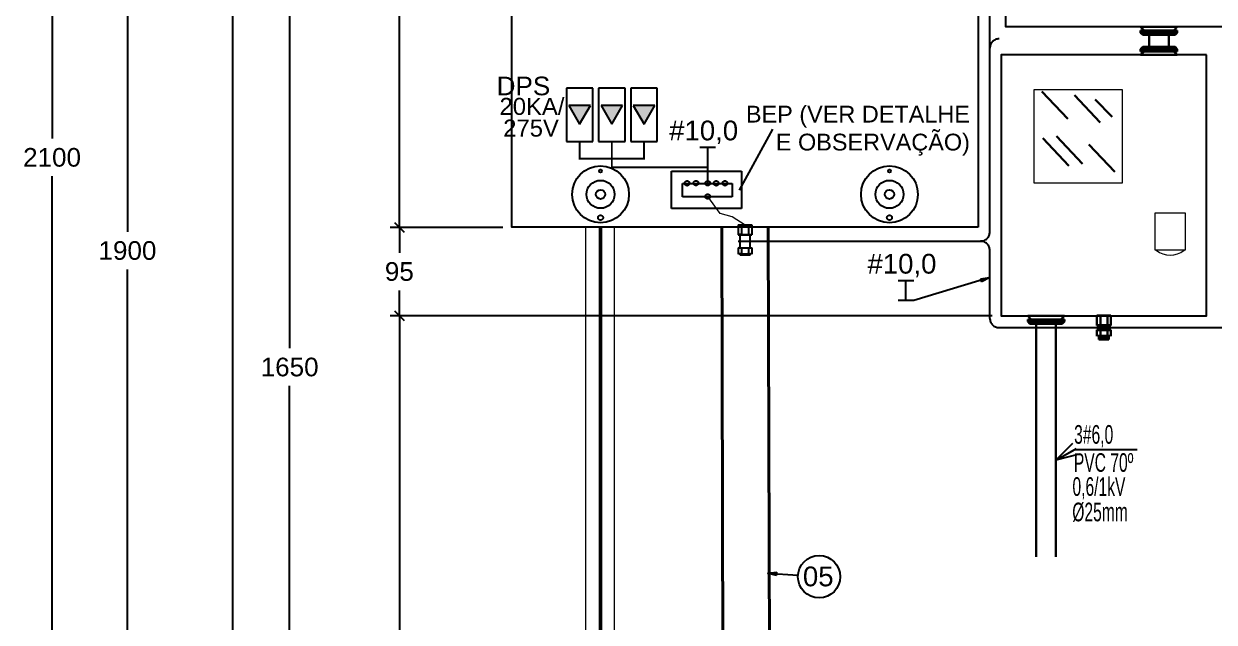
# Model space of a CAD drawing. Header units: millimetres. Extents: x 425 to 646, y 332 to 411.
# Drawn here: x 430.445 to 431.723, y 334.732 to 335.374 of the extents above; entities that cross this region are included whole.
import ezdxf
from ezdxf.enums import TextEntityAlignment as Align

# ---------------------------------------------------------------- set-up
doc = ezdxf.new("R2010")
doc.units = ezdxf.units.MM
doc.linetypes.add('Dashed', pattern=[0.75, 0.5, -0.25])
doc.linetypes.add('HIDDEN', pattern=[0.375, 0.25, -0.125])
for name, color, linetype in [('AGUA', 7, 'Continuous'), ('Alvenaria', 7, 'Continuous'), ('Arquitetura', 7, 'Continuous'), ('C04', 7, 'Continuous'), ('Cotas', 1, 'Continuous'), ('DETALHES', 6, 'Continuous'), ('DI-Textos_do_diagrama', 5, 'Continuous'), ('DIMENSIONAMENTO', 5, 'Continuous'), ('Elétrico', 5, 'Continuous'), ('PARA-RAIOS', 240, 'Continuous'), ('QUADROS_E_CAIXAS', 240, 'Continuous'), ('texto', 7, 'Continuous')]:
    doc.layers.add(name, color=color, linetype=linetype)
for name, color, linetype, lineweight in [('DI-Fios', 1, 'Continuous', 30), ('EL-Condutos', 8, 'Continuous', 30), ('Elétrica', 8, 'Continuous', 40)]:
    doc.layers.add(name, color=color, linetype=linetype, lineweight=lineweight)
doc.styles.add('ARIAL', font='arial.ttf')
doc.dimstyles.new('cota1-10', dxfattribs={"dimtxt": 0.02, "dimasz": 0.025, "dimexe": 0.005, "dimexo": 0.005, "dimgap": 0.005, "dimtad": 0, "dimtih": 1, "dimtoh": 1, "dimdec": 0, "dimlfac": 1000, "dimzin": 4, "dimdsep": 32, "dimtxsty": 'ARIAL', "dimblk": 'OBLIQUE', "dimcen": 0, "dimdle": 0.005, "dimclrd": 256, "dimclre": 256, "dimclrt": 2, "dimadec": 0, "dimazin": 1, "dimtfac": 1, "dimtdec": 0, "dimtix": 1, "dimtofl": 0, "dimtmove": 1, "dimatfit": 3, "dimldrblk": 'OPEN30', "dimfxl": 0, "dimtolj": 1, "dimtzin": 0, "dimlwd": -1, "dimlwe": -1, "dimarcsym": 0})
doc.dimstyles.new('RICARDO-1-10', dxfattribs={"dimtxt": 0.02, "dimasz": 0.01, "dimexe": 0.01, "dimexo": 0.01, "dimgap": 0.01, "dimtad": 0, "dimtih": 1, "dimtoh": 1, "dimdec": 0, "dimlfac": 1000, "dimzin": 0, "dimdsep": 46, "dimtxsty": 'ARIAL', "dimblk": 'OBLIQUE', "dimcen": 0, "dimclrt": 4, "dimadec": 0, "dimazin": 0, "dimtfac": 1, "dimtdec": 0, "dimtofl": 0, "dimtmove": 0, "dimatfit": 3, "dimldrblk": 'CLOSEDBLANK', "dimfxl": 0, "dimtolj": 1, "dimtzin": 0, "dimarcsym": 0})

# ---------------------------------------------------------------- blocks, each defined once
blk = doc.blocks.new('_Oblique')
at = {"color": 0, "linetype": 'ByBlock', "lineweight": -2}
blk.add_line((-0.5, -0.5), (0.5, 0.5), dxfattribs=at)
blk = doc.blocks.new('_Open30')
at = {"color": 0, "linetype": 'ByBlock', "lineweight": -2}
for p, q in [((-1, 0.268), (0, 0)), ((0, 0), (-1, -0.268)), ((0, 0), (-1, 0))]:
    blk.add_line(p, q, dxfattribs=at)
blk = doc.blocks.new('*D111')
at = {"layer": 'Cotas', "color": 0, "lineweight": -2, "transparency": 16777216}
for p, q in [((430.6592, 336.0806), (430.5466, 336.0806)), ((430.5566, 336.0806), (430.5566, 335.1508)), ((430.5566, 334.1806), (430.5566, 335.1104)), ((430.6592, 334.1806), (430.5466, 334.1806))]:
    blk.add_line(p, q, dxfattribs=at)
at = {"layer": 'DEFPOINTS', "color": 0, "transparency": 16777216}
for p in [(430.5566, 336.0806), (430.6692, 336.0806), (430.6692, 334.1806)]:
    blk.add_point(p, dxfattribs=at)
at = {"layer": 'Cotas', "color": 0, "lineweight": -2, "transparency": 16777216, "xscale": 0.01, "yscale": 0.01, "zscale": 0.01}
for p, rotation in [((430.5566, 336.0806), 90), ((430.5566, 334.1806), 270)]:
    blk.add_blockref('_Oblique', p, dxfattribs=dict(at, rotation=rotation))
at = {"layer": 'Cotas', "color": 4, "transparency": 16777216, "insert": (430.5566, 335.1306), "char_height": 0.02, "attachment_point": 5, "style": 'ARIAL'}
blk.add_mtext('\\A1;1900', dxfattribs=at)
blk = doc.blocks.new('_ClosedBlank')
at = {"color": 0, "linetype": 'ByBlock', "lineweight": -2}
for p, q in [((-1, 0.17), (0, 0)), ((-1, 0.17), (-1, -0.17)), ((0, 0), (-1, -0.17))]:
    blk.add_line(p, q, dxfattribs=at)
blk = doc.blocks.new('*D112')
at = {"layer": 'Cotas', "color": 0, "lineweight": -2, "transparency": 16777216}
for p, q in [((431.4842, 335.8306), (430.7206, 335.8306)), ((430.7306, 335.8306), (430.7306, 335.0258)), ((430.7306, 334.1806), (430.7306, 334.9854)), ((430.884, 334.1806), (430.7206, 334.1806))]:
    blk.add_line(p, q, dxfattribs=at)
at = {"layer": 'DEFPOINTS', "color": 0, "transparency": 16777216}
for p in [(431.4942, 335.8306), (430.7306, 334.1806), (430.894, 334.1806)]:
    blk.add_point(p, dxfattribs=at)
at = {"layer": 'Cotas', "color": 0, "lineweight": -2, "transparency": 16777216, "xscale": 0.01, "yscale": 0.01, "zscale": 0.01}
for p, rotation in [((430.7306, 335.8306), 90), ((430.7306, 334.1806), 270)]:
    blk.add_blockref('_Oblique', p, dxfattribs=dict(at, rotation=rotation))
at = {"layer": 'Cotas', "color": 4, "transparency": 16777216, "insert": (430.7306, 335.0056), "char_height": 0.02, "attachment_point": 5, "style": 'ARIAL'}
blk.add_mtext('\\A1;1650', dxfattribs=at)
blk = doc.blocks.new('*D113')
at = {"layer": 'Cotas', "color": 0, "lineweight": -2, "transparency": 16777216}
for p, q in [((431.4842, 335.0606), (430.8383, 335.0606)), ((430.8483, 335.0606), (430.8483, 334.6408)), ((430.8483, 334.1806), (430.8483, 334.6004)), ((430.884, 334.1806), (430.8383, 334.1806))]:
    blk.add_line(p, q, dxfattribs=at)
at = {"layer": 'DEFPOINTS', "color": 0, "transparency": 16777216}
for p in [(430.8483, 335.0606), (431.4942, 335.0606), (430.894, 334.1806)]:
    blk.add_point(p, dxfattribs=at)
at = {"layer": 'Cotas', "color": 0, "lineweight": -2, "transparency": 16777216, "xscale": 0.01, "yscale": 0.01, "zscale": 0.01}
for p, rotation in [((430.8483, 335.0606), 90), ((430.8483, 334.1806), 270)]:
    blk.add_blockref('_Oblique', p, dxfattribs=dict(at, rotation=rotation))
at = {"layer": 'Cotas', "color": 4, "transparency": 16777216, "insert": (430.8483, 334.6206), "char_height": 0.02, "attachment_point": 5, "style": 'ARIAL'}
blk.add_mtext('\\A1;880', dxfattribs=at)
blk = doc.blocks.new('*D114')
at = {"layer": 'Cotas', "color": 0, "lineweight": -2, "transparency": 16777216}
for p, q in [((430.9592, 335.1556), (430.8383, 335.1556)), ((430.8483, 335.1556), (430.8483, 335.1283)), ((430.8483, 335.0606), (430.8483, 335.0879)), ((431.4842, 335.0606), (430.8383, 335.0606))]:
    blk.add_line(p, q, dxfattribs=at)
at = {"layer": 'DEFPOINTS', "color": 0, "transparency": 16777216}
for p in [(430.8483, 335.1556), (430.9692, 335.1556), (431.4942, 335.0606)]:
    blk.add_point(p, dxfattribs=at)
at = {"layer": 'Cotas', "color": 0, "lineweight": -2, "transparency": 16777216, "xscale": 0.01, "yscale": 0.01, "zscale": 0.01}
for p, rotation in [((430.8483, 335.1556), 90), ((430.8483, 335.0606), 270)]:
    blk.add_blockref('_Oblique', p, dxfattribs=dict(at, rotation=rotation))
at = {"layer": 'Cotas', "color": 4, "transparency": 16777216, "insert": (430.8483, 335.1081), "char_height": 0.02, "attachment_point": 5, "style": 'ARIAL'}
blk.add_mtext('\\A1;95', dxfattribs=at)
blk = doc.blocks.new('*D115')
at = {"layer": 'Cotas', "color": 0, "lineweight": -2, "transparency": 16777216}
for p, q in [((430.9592, 335.7356), (430.8383, 335.7356)), ((430.8483, 335.7356), (430.8483, 335.4658)), ((430.8483, 335.1556), (430.8483, 335.4254)), ((430.9592, 335.1556), (430.8383, 335.1556))]:
    blk.add_line(p, q, dxfattribs=at)
at = {"layer": 'DEFPOINTS', "color": 0, "transparency": 16777216}
for p in [(430.8483, 335.7356), (430.9692, 335.7356), (430.9692, 335.1556)]:
    blk.add_point(p, dxfattribs=at)
at = {"layer": 'Cotas', "color": 0, "lineweight": -2, "transparency": 16777216, "xscale": 0.01, "yscale": 0.01, "zscale": 0.01}
for p, rotation in [((430.8483, 335.7356), 90), ((430.8483, 335.1556), 270)]:
    blk.add_blockref('_Oblique', p, dxfattribs=dict(at, rotation=rotation))
at = {"layer": 'Cotas', "color": 4, "transparency": 16777216, "insert": (430.8483, 335.4456), "char_height": 0.02, "attachment_point": 5, "style": 'ARIAL'}
blk.add_mtext('\\A1;580', dxfattribs=at)
blk = doc.blocks.new('*D118')
at = {"layer": 'Cotas', "color": 0, "lineweight": -2, "transparency": 16777216}
for p, q in [((430.6592, 336.2806), (430.4657, 336.2806)), ((430.4757, 336.2806), (430.4757, 335.2508)), ((430.4757, 334.1806), (430.4757, 335.2104)), ((430.6592, 334.1806), (430.4657, 334.1806))]:
    blk.add_line(p, q, dxfattribs=at)
at = {"layer": 'DEFPOINTS', "color": 0, "transparency": 16777216}
for p in [(430.4757, 336.2806), (430.6692, 336.2806), (430.6692, 334.1806)]:
    blk.add_point(p, dxfattribs=at)
at = {"layer": 'Cotas', "color": 0, "lineweight": -2, "transparency": 16777216, "xscale": 0.01, "yscale": 0.01, "zscale": 0.01}
for p, rotation in [((430.4757, 336.2806), 90), ((430.4757, 334.1806), 270)]:
    blk.add_blockref('_Oblique', p, dxfattribs=dict(at, rotation=rotation))
at = {"layer": 'Cotas', "color": 4, "transparency": 16777216, "insert": (430.4757, 335.2306), "char_height": 0.02, "attachment_point": 5, "style": 'ARIAL'}
blk.add_mtext('\\A1;2100', dxfattribs=at)

msp = doc.modelspace()

# ---------------------------------------------------------------- hatches: boundary and pattern name
for points in [[(431.21442, 335.15788), (431.21265, 335.15788), (431.21166, 335.15689), (431.21166, 335.15813), (431.22666, 335.15813), (431.22666, 335.15689), (431.22567, 335.15788), (431.2239, 335.15788), (431.22291, 335.15689), (431.22192, 335.15788), (431.2164, 335.15788), (431.21541, 335.15689)], [(431.21166, 335.14756), (431.21166, 335.1488), (431.21265, 335.14781), (431.21442, 335.14781), (431.21541, 335.1488), (431.2164, 335.14781), (431.22192, 335.14781), (431.22291, 335.1488), (431.2239, 335.14781), (431.22567, 335.14781), (431.22666, 335.1488), (431.22666, 335.14756)]]:
    msp.add_hatch(color=4).paths.add_polyline_path(points)
h = msp.add_hatch(color=4)
h.paths.add_polyline_path([(431.21166, 335.12699), (431.21166, 335.12823), (431.21265, 335.12724), (431.21442, 335.12724), (431.21541, 335.12823), (431.2164, 335.12724), (431.22192, 335.12724), (431.22291, 335.12823), (431.2239, 335.12724), (431.22567, 335.12724), (431.22666, 335.12823), (431.22666, 335.12699)])
h.paths.add_polyline_path([(431.22666, 335.13374), (431.22666, 335.1325), (431.22567, 335.13349), (431.2239, 335.13349), (431.22291, 335.1325), (431.22192, 335.13349), (431.2164, 335.13349), (431.21541, 335.1325), (431.21442, 335.13349), (431.21265, 335.13349), (431.21166, 335.1325), (431.21166, 335.13374)])
at = {"layer": 'C04', "linetype": 'Dashed'}
h = msp.add_hatch(color=4, dxfattribs=at)
h.paths.add_polyline_path([(431.03017, 335.28627), (431.04176, 335.26619), (431.05335, 335.28627)])
h.paths.add_polyline_path([(431.07631, 335.26619), (431.0879, 335.28627), (431.06473, 335.28627)])
h.paths.add_polyline_path([(431.11087, 335.26619), (431.12245, 335.28627), (431.09928, 335.28627)])
at = {"layer": 'DI-Fios', "linetype": 'Continuous', "lineweight": 0}
for points in [[(431.6089, 335.06063), (431.61067, 335.06063), (431.61166, 335.05964), (431.61166, 335.06088), (431.59666, 335.06088), (431.59666, 335.05964), (431.59765, 335.06063), (431.59942, 335.06063), (431.60041, 335.05964), (431.6014, 335.06063), (431.60692, 335.06063), (431.60791, 335.05964)], [(431.6089, 335.06063), (431.61067, 335.06063), (431.61166, 335.05964), (431.61166, 335.06088), (431.59666, 335.06088), (431.59666, 335.05964), (431.59765, 335.06063), (431.59942, 335.06063), (431.60041, 335.05964), (431.6014, 335.06063), (431.60692, 335.06063), (431.60791, 335.05964)], [(431.61166, 335.05031), (431.61166, 335.05155), (431.61067, 335.05056), (431.6089, 335.05056), (431.60791, 335.05155), (431.60692, 335.05056), (431.6014, 335.05056), (431.60041, 335.05155), (431.59942, 335.05056), (431.59765, 335.05056), (431.59666, 335.05155), (431.59666, 335.05031)]]:
    msp.add_hatch(color=256, dxfattribs=at).paths.add_polyline_path(points)
at = {"layer": 'DI-Fios'}
for points in [[(431.6089, 335.06063), (431.61067, 335.06063), (431.61166, 335.05964), (431.61166, 335.06088), (431.59666, 335.06088), (431.59666, 335.05964), (431.59765, 335.06063), (431.59942, 335.06063), (431.60041, 335.05964), (431.6014, 335.06063), (431.60692, 335.06063), (431.60791, 335.05964)], [(431.61166, 335.05031), (431.61166, 335.05155), (431.61067, 335.05056), (431.6089, 335.05056), (431.60791, 335.05155), (431.60692, 335.05056), (431.6014, 335.05056), (431.60041, 335.05155), (431.59942, 335.05056), (431.59765, 335.05056), (431.59666, 335.05155), (431.59666, 335.05031)]]:
    msp.add_hatch(color=256, dxfattribs=at).paths.add_polyline_path(points)
at = {"layer": 'DI-Fios', "linetype": 'Continuous', "lineweight": 0}
h = msp.add_hatch(color=256, dxfattribs=at)
h.paths.add_polyline_path([(431.61166, 335.03885), (431.61166, 335.04009), (431.61067, 335.0391), (431.6089, 335.0391), (431.60791, 335.04009), (431.60692, 335.0391), (431.6014, 335.0391), (431.60041, 335.04009), (431.59942, 335.0391), (431.59765, 335.0391), (431.59666, 335.04009), (431.59666, 335.03885)])
h.paths.add_polyline_path([(431.59666, 335.0456), (431.59666, 335.04437), (431.59765, 335.04535), (431.59942, 335.04535), (431.60041, 335.04437), (431.6014, 335.04535), (431.60692, 335.04535), (431.60791, 335.04437), (431.6089, 335.04535), (431.61067, 335.04535), (431.61166, 335.04437), (431.61166, 335.0456)])
at = {"layer": 'DI-Fios'}
h = msp.add_hatch(color=256, dxfattribs=at)
h.paths.add_polyline_path([(431.61166, 335.03885), (431.61166, 335.04009), (431.61067, 335.0391), (431.6089, 335.0391), (431.60791, 335.04009), (431.60692, 335.0391), (431.6014, 335.0391), (431.60041, 335.04009), (431.59942, 335.0391), (431.59765, 335.0391), (431.59666, 335.04009), (431.59666, 335.03885)])
h.paths.add_polyline_path([(431.59666, 335.0456), (431.59666, 335.04437), (431.59765, 335.04535), (431.59942, 335.04535), (431.60041, 335.04437), (431.6014, 335.04535), (431.60692, 335.04535), (431.60791, 335.04437), (431.6089, 335.04535), (431.61067, 335.04535), (431.61166, 335.04437), (431.61166, 335.0456)])

# ---------------------------------------------------------------- linework, layer by layer
at = {"color": 4}
for p, q in [((431.21166, 335.15689), (431.21265, 335.15788)), ((431.21166, 335.1488), (431.21265, 335.14781)), ((431.21442, 335.15788), (431.21265, 335.15788)), ((431.21442, 335.14781), (431.21265, 335.14781)), ((431.21541, 335.15689), (431.21441, 335.15789)), ((431.21541, 335.1488), (431.21441, 335.1478)), ((431.21541, 335.15689), (431.21641, 335.15789)), ((431.21541, 335.15689), (431.21541, 335.1488)), ((431.21541, 335.1488), (431.21641, 335.1478)), ((431.2164, 335.15788), (431.22192, 335.15788)), ((431.2164, 335.14781), (431.22192, 335.14781)), ((431.22291, 335.15689), (431.22191, 335.15789)), ((431.22291, 335.1488), (431.22191, 335.1478)), ((431.22291, 335.15689), (431.22391, 335.15789)), ((431.22291, 335.15689), (431.22291, 335.1488)), ((431.22291, 335.1488), (431.22391, 335.1478)), ((431.2239, 335.15788), (431.22567, 335.15788)), ((431.2239, 335.14781), (431.22567, 335.14781)), ((431.22666, 335.15689), (431.22567, 335.15788)), ((431.22666, 335.1488), (431.22567, 335.14781)), ((431.21166, 335.1325), (431.21265, 335.13349)), ((431.21166, 335.12823), (431.21265, 335.12724)), ((431.21442, 335.13349), (431.21265, 335.13349)), ((431.21442, 335.12724), (431.21265, 335.12724)), ((431.21381, 335.12624), (431.22452, 335.12624)), ((431.21381, 335.12624), (431.21395, 335.12614)), ((431.21395, 335.12612), (431.21382, 335.12602)), ((431.22439, 335.1259), (431.21382, 335.12601)), ((431.21382, 335.126), (431.21395, 335.1259)), ((431.21394, 335.12613), (431.2245, 335.12601)), ((431.21541, 335.1325), (431.21441, 335.1335)), ((431.21541, 335.12823), (431.21441, 335.12723)), ((431.21541, 335.1325), (431.21641, 335.1335)), ((431.21541, 335.1325), (431.21541, 335.12823)), ((431.21541, 335.12823), (431.21641, 335.12723)), ((431.2164, 335.13349), (431.22192, 335.13349)), ((431.2164, 335.12724), (431.22192, 335.12724)), ((431.22291, 335.1325), (431.22191, 335.1335)), ((431.22291, 335.12823), (431.22191, 335.12723)), ((431.22291, 335.1325), (431.22391, 335.1335)), ((431.22291, 335.1325), (431.22291, 335.12823)), ((431.22291, 335.12823), (431.22391, 335.12723)), ((431.2239, 335.13349), (431.22567, 335.13349)), ((431.2239, 335.12724), (431.22567, 335.12724)), ((431.22452, 335.12624), (431.22438, 335.12614)), ((431.22438, 335.12612), (431.22451, 335.12602)), ((431.22451, 335.126), (431.22438, 335.1259)), ((431.22666, 335.1325), (431.22567, 335.13349)), ((431.22666, 335.12823), (431.22567, 335.12724))]:
    msp.add_line(p, q, dxfattribs=at)
at = {"color": 2}
for p, q in [((431.21381, 335.12624), (431.21381, 335.12724)), ((431.22452, 335.12624), (431.22452, 335.12724))]:
    msp.add_line(p, q, dxfattribs=at)
at = {"color": 4}
for centre, start, end in [((431.21382, 335.12601), 127.97542, 232.02458), ((431.21394, 335.12613), 307.97542, 52.02458), ((431.21394, 335.1259), 307.97542, 52.02458), ((431.22439, 335.12613), 127.97542, 232.02458), ((431.22439, 335.1259), 127.97542, 232.02458), ((431.2245, 335.12601), 307.97542, 52.02458)]:
    msp.add_arc(centre, 0.00001, start, end, dxfattribs=at)
at = {"layer": 'AGUA', "color": 2, "linetype": 'Continuous'}
for p, q in [((431.21166, 335.15813), (431.22666, 335.15813)), ((431.21166, 335.15813), (431.21166, 335.14756)), ((431.21166, 335.14756), (431.22666, 335.14756)), ((431.21381, 335.13374), (431.21381, 335.14781)), ((431.22452, 335.13374), (431.22452, 335.14756)), ((431.22666, 335.15813), (431.22666, 335.14756)), ((431.21166, 335.13374), (431.22666, 335.13374)), ((431.21166, 335.13374), (431.21166, 335.12699)), ((431.22666, 335.13374), (431.22666, 335.12699))]:
    msp.add_line(p, q, dxfattribs=at)
at = {"layer": 'Alvenaria'}
msp.add_lwpolyline([(430.66916, 334.18063), (435.17916, 334.18063), (435.17916, 336.08063), (435.17916, 336.28063), (430.66916, 336.28063), (430.66916, 336.08063), (430.66916, 334.18063)], dxfattribs=at)
at = {"layer": 'C04', "color": 4, "linetype": 'Dashed'}
for points in [[(431.02753, 335.24754), (431.05599, 335.24754), (431.05599, 335.30492), (431.02753, 335.30492)], [(431.06209, 335.24754), (431.09054, 335.24754), (431.09054, 335.30492), (431.06209, 335.30492)], [(431.09664, 335.24754), (431.12509, 335.24754), (431.12509, 335.30492), (431.09664, 335.30492)], [(431.04176, 335.26619), (431.05335, 335.28627), (431.03017, 335.28627)], [(431.07631, 335.26619), (431.0879, 335.28627), (431.06473, 335.28627)], [(431.11087, 335.26619), (431.12245, 335.28627), (431.09928, 335.28627)]]:
    msp.add_lwpolyline(points, close=True, dxfattribs=at)
at = {"layer": 'Cotas', "color": 3, "linetype": 'HIDDEN', "ltscale": 10}
for p, q in [((431.48181, 335.15078), (431.48181, 335.52796)), ((434.47666, 335.35783), (431.49181, 335.35783)), ((431.21166, 335.14078), (431.47181, 335.14078)), ((431.48181, 335.05796), (431.48181, 335.13078)), ((431.49181, 335.04796), (433.87166, 335.04796))]:
    msp.add_line(p, q, dxfattribs=at)
at = {"layer": 'Cotas', "linetype": 'Continuous'}
msp.add_line((431.21334, 335.19535), (431.2491, 335.26079), dxfattribs=at)
at = {"layer": 'Cotas'}
msp.add_circle((431.29865, 334.78069), 0.02273, dxfattribs=at)
at = {"layer": 'Cotas', "color": 3, "linetype": 'HIDDEN', "ltscale": 10}
for centre, start, end in [((431.49181, 335.34783), 90, 180), ((431.47181, 335.15078), 270, 0), ((431.47181, 335.13078), 0, 90), ((431.49181, 335.05796), 180, 270)]:
    msp.add_arc(centre, 0.01, start, end, dxfattribs=at)
at = {"layer": 'DETALHES', "color": 240, "linetype": 'Continuous', "lineweight": 0}
msp.add_lwpolyline([(431.21916, 335.15788), (431.20523, 335.16695), (431.19248, 335.17044), (431.17915, 335.18868)], dxfattribs=at)
at = {"layer": 'DI-Fios'}
for p, q in [((431.68292, 335.37063), (431.64347, 335.37063)), ((431.64729, 335.36682), (431.64347, 335.37063)), ((431.68292, 335.36682), (431.64347, 335.36682)), ((431.64347, 335.36682), (431.64347, 335.36446)), ((431.68292, 335.36446), (431.64347, 335.36446)), ((431.64584, 335.3621), (431.64347, 335.36446)), ((431.64393, 335.36682), (431.64393, 335.36446)), ((431.64616, 335.36682), (431.64616, 335.36446)), ((431.64661, 335.36682), (431.64661, 335.36446)), ((431.64978, 335.36682), (431.64978, 335.36446)), ((431.65024, 335.36682), (431.65024, 335.36446)), ((431.65719, 335.36682), (431.65719, 335.36446)), ((431.65764, 335.36682), (431.65764, 335.36446)), ((431.67571, 335.36682), (431.67571, 335.36446)), ((431.67616, 335.36682), (431.67616, 335.36446)), ((431.67911, 335.36682), (431.68292, 335.37063)), ((431.67961, 335.36682), (431.67961, 335.36446)), ((431.68006, 335.36682), (431.68006, 335.36446)), ((431.68056, 335.3621), (431.68292, 335.36446)), ((431.68247, 335.36682), (431.68247, 335.36446)), ((431.68292, 335.36682), (431.68292, 335.36446)), ((431.64584, 335.3621), (431.68056, 335.3621)), ((431.6527, 335.3621), (431.6527, 335.34917)), ((431.6737, 335.3621), (431.6737, 335.34917)), ((431.64584, 335.34917), (431.64347, 335.34681)), ((431.68292, 335.34681), (431.64347, 335.34681)), ((431.64347, 335.34444), (431.64347, 335.34681)), ((431.68292, 335.34444), (431.64347, 335.34444)), ((431.64729, 335.34444), (431.64347, 335.34063)), ((431.68292, 335.34063), (431.64347, 335.34063)), ((431.64393, 335.34444), (431.64393, 335.34681)), ((431.64584, 335.34917), (431.68056, 335.34917)), ((431.64616, 335.34444), (431.64616, 335.34681)), ((431.64661, 335.34444), (431.64661, 335.34681)), ((431.64978, 335.34444), (431.64978, 335.34681)), ((431.65024, 335.34444), (431.65024, 335.34681)), ((431.65719, 335.34444), (431.65719, 335.34681)), ((431.65764, 335.34444), (431.65764, 335.34681)), ((431.67571, 335.34444), (431.67571, 335.34681)), ((431.67616, 335.34444), (431.67616, 335.34681)), ((431.67911, 335.34444), (431.68292, 335.34063)), ((431.67961, 335.34444), (431.67961, 335.34681)), ((431.68006, 335.34444), (431.68006, 335.34681)), ((431.68056, 335.34917), (431.68292, 335.34681)), ((431.68247, 335.34444), (431.68247, 335.34681)), ((431.68292, 335.34444), (431.68292, 335.34681)), ((431.5655, 335.27202), (431.53766, 335.30144)), ((431.60037, 335.26819), (431.57253, 335.29761)), ((431.595, 335.29274), (431.61292, 335.27427)), ((431.56648, 335.22171), (431.53864, 335.25113)), ((431.58138, 335.22391), (431.55353, 335.25333)), ((431.61604, 335.21512), (431.5882, 335.24454)), ((431.56186, 335.06063), (431.52242, 335.06063)), ((431.52623, 335.05682), (431.52242, 335.06063)), ((431.55805, 335.05682), (431.56186, 335.06063)), ((431.59666, 335.05964), (431.59765, 335.06063)), ((431.59942, 335.06063), (431.59765, 335.06063)), ((431.60041, 335.05964), (431.59941, 335.06064)), ((431.60041, 335.05964), (431.60141, 335.06064)), ((431.60041, 335.05964), (431.60041, 335.05155)), ((431.60692, 335.06063), (431.6014, 335.06063)), ((431.60791, 335.05964), (431.60691, 335.06064)), ((431.60791, 335.05964), (431.60891, 335.06064)), ((431.60791, 335.05964), (431.60791, 335.05155)), ((431.6089, 335.06063), (431.61067, 335.06063)), ((431.61166, 335.05964), (431.61067, 335.06063)), ((431.56186, 335.05682), (431.52242, 335.05682)), ((431.52242, 335.05682), (431.52242, 335.05446)), ((431.56186, 335.05446), (431.52242, 335.05446)), ((431.52478, 335.0521), (431.52242, 335.05446)), ((431.52287, 335.05682), (431.52287, 335.05446)), ((431.52478, 335.0521), (431.5595, 335.0521)), ((431.5251, 335.05682), (431.5251, 335.05446)), ((431.52556, 335.05682), (431.52556, 335.05446)), ((431.52872, 335.05682), (431.52872, 335.05446)), ((431.52918, 335.05682), (431.52918, 335.05446)), ((431.53613, 335.05682), (431.53613, 335.05446)), ((431.53659, 335.05682), (431.53659, 335.05446)), ((431.55465, 335.05682), (431.55465, 335.05446)), ((431.5551, 335.05682), (431.5551, 335.05446)), ((431.55855, 335.05682), (431.55855, 335.05446)), ((431.55901, 335.05682), (431.55901, 335.05446)), ((431.5595, 335.0521), (431.56186, 335.05446)), ((431.56141, 335.05682), (431.56141, 335.05446)), ((431.56186, 335.05682), (431.56186, 335.05446)), ((431.59666, 335.05155), (431.59765, 335.05056)), ((431.59666, 335.04437), (431.59765, 335.04535)), ((431.59942, 335.05056), (431.59765, 335.05056)), ((431.59942, 335.04535), (431.59765, 335.04535)), ((431.60041, 335.05155), (431.59941, 335.05055)), ((431.60041, 335.04437), (431.59941, 335.04537)), ((431.60041, 335.05155), (431.60141, 335.05055)), ((431.60041, 335.04437), (431.60141, 335.04537)), ((431.60692, 335.05056), (431.6014, 335.05056)), ((431.60692, 335.04535), (431.6014, 335.04535)), ((431.60791, 335.05155), (431.60691, 335.05055)), ((431.60791, 335.04437), (431.60691, 335.04537)), ((431.60791, 335.05155), (431.60891, 335.05055)), ((431.60791, 335.04437), (431.60891, 335.04537)), ((431.6089, 335.05056), (431.61067, 335.05056)), ((431.6089, 335.04535), (431.61067, 335.04535)), ((431.61166, 335.05155), (431.61067, 335.05056)), ((431.61166, 335.04437), (431.61067, 335.04535)), ((431.59666, 335.04009), (431.59765, 335.0391)), ((431.59942, 335.0391), (431.59765, 335.0391)), ((431.59881, 335.0381), (431.59881, 335.0391)), ((431.59881, 335.0381), (431.59895, 335.038)), ((431.60952, 335.0381), (431.59881, 335.0381)), ((431.60939, 335.03522), (431.59881, 335.0351)), ((431.59895, 335.03521), (431.59881, 335.0351)), ((431.60939, 335.03799), (431.59882, 335.03787)), ((431.59895, 335.03798), (431.59882, 335.03788)), ((431.59882, 335.03787), (431.59895, 335.03777)), ((431.60939, 335.03776), (431.59882, 335.03764)), ((431.59895, 335.03775), (431.59882, 335.03765)), ((431.59882, 335.03763), (431.59895, 335.03754)), ((431.60939, 335.03753), (431.59882, 335.03741)), ((431.59895, 335.03752), (431.59882, 335.03742)), ((431.59882, 335.0374), (431.59895, 335.0373)), ((431.60939, 335.0373), (431.59882, 335.03718)), ((431.59895, 335.03729), (431.59882, 335.03719)), ((431.59882, 335.03717), (431.59895, 335.03707)), ((431.60939, 335.03707), (431.59882, 335.03695)), ((431.59895, 335.03706), (431.59882, 335.03696)), ((431.59882, 335.03694), (431.59895, 335.03684)), ((431.59895, 335.03683), (431.59882, 335.03673)), ((431.60939, 335.03683), (431.59882, 335.03672)), ((431.59882, 335.03671), (431.59895, 335.03661)), ((431.59895, 335.0366), (431.59882, 335.0365)), ((431.60939, 335.0366), (431.59882, 335.03649)), ((431.59882, 335.03648), (431.59895, 335.03638)), ((431.60939, 335.03637), (431.59882, 335.03626)), ((431.59895, 335.03636), (431.59882, 335.03627)), ((431.59882, 335.03625), (431.59895, 335.03615)), ((431.60939, 335.03614), (431.59882, 335.03603)), ((431.59895, 335.03613), (431.59882, 335.03603)), ((431.59882, 335.03602), (431.59895, 335.03592)), ((431.60939, 335.03591), (431.59882, 335.0358)), ((431.59895, 335.0359), (431.59882, 335.0358)), ((431.59882, 335.03579), (431.59895, 335.03569)), ((431.60939, 335.03568), (431.59882, 335.03556)), ((431.59895, 335.03567), (431.59882, 335.03557)), ((431.59882, 335.03556), (431.59895, 335.03546)), ((431.60939, 335.03545), (431.59882, 335.03533)), ((431.59895, 335.03544), (431.59882, 335.03534)), ((431.59882, 335.03533), (431.59895, 335.03523)), ((431.59894, 335.03776), (431.6095, 335.03787)), ((431.59894, 335.03753), (431.6095, 335.03764)), ((431.59894, 335.0373), (431.6095, 335.03741)), ((431.59894, 335.03707), (431.6095, 335.03718)), ((431.59894, 335.03683), (431.6095, 335.03695)), ((431.59894, 335.0366), (431.6095, 335.03672)), ((431.59894, 335.03637), (431.6095, 335.03649)), ((431.59894, 335.03614), (431.6095, 335.03626)), ((431.59894, 335.03591), (431.6095, 335.03603)), ((431.59894, 335.03568), (431.6095, 335.0358)), ((431.59894, 335.03545), (431.6095, 335.03556)), ((431.59894, 335.03522), (431.6095, 335.03533)), ((431.60041, 335.04009), (431.59941, 335.03909)), ((431.60041, 335.04437), (431.60041, 335.04009)), ((431.60041, 335.04009), (431.60141, 335.03909)), ((431.60692, 335.0391), (431.6014, 335.0391)), ((431.60791, 335.04009), (431.60691, 335.03909)), ((431.60791, 335.04437), (431.60791, 335.04009)), ((431.60791, 335.04009), (431.60891, 335.03909)), ((431.6089, 335.0391), (431.61067, 335.0391)), ((431.60952, 335.0381), (431.60938, 335.038)), ((431.60938, 335.03798), (431.60951, 335.03788)), ((431.60951, 335.03787), (431.60938, 335.03777)), ((431.60938, 335.03775), (431.60951, 335.03765)), ((431.60951, 335.03763), (431.60938, 335.03754)), ((431.60938, 335.03752), (431.60951, 335.03742)), ((431.60951, 335.0374), (431.60938, 335.0373)), ((431.60938, 335.03729), (431.60951, 335.03719)), ((431.60951, 335.03717), (431.60938, 335.03707)), ((431.60938, 335.03706), (431.60951, 335.03696)), ((431.60951, 335.03694), (431.60938, 335.03684)), ((431.60938, 335.03683), (431.60951, 335.03673)), ((431.60951, 335.03671), (431.60938, 335.03661)), ((431.60938, 335.0366), (431.60951, 335.0365)), ((431.60951, 335.03648), (431.60938, 335.03638)), ((431.60938, 335.03636), (431.60951, 335.03627)), ((431.60951, 335.03625), (431.60938, 335.03615)), ((431.60938, 335.03613), (431.60951, 335.03603)), ((431.60951, 335.03602), (431.60938, 335.03592)), ((431.60938, 335.0359), (431.60951, 335.0358)), ((431.60951, 335.03579), (431.60938, 335.03569)), ((431.60938, 335.03567), (431.60951, 335.03557)), ((431.60951, 335.03556), (431.60938, 335.03546)), ((431.60938, 335.03544), (431.60951, 335.03534)), ((431.60951, 335.03533), (431.60938, 335.03523)), ((431.60938, 335.03521), (431.60952, 335.0351)), ((431.60952, 335.0381), (431.60952, 335.0391)), ((431.61166, 335.04009), (431.61067, 335.0391))]:
    msp.add_line(p, q, dxfattribs=at)
at = {"layer": 'DI-Fios', "linetype": 'Continuous', "lineweight": 0}
for p, q in [((431.61166, 335.06088), (431.59666, 335.06088)), ((431.59666, 335.06088), (431.59666, 335.05031)), ((431.61166, 335.06088), (431.59666, 335.06088)), ((431.59666, 335.05964), (431.59765, 335.06063)), ((431.59666, 335.05964), (431.59765, 335.06063)), ((431.59942, 335.06063), (431.59765, 335.06063)), ((431.59942, 335.06063), (431.59765, 335.06063)), ((431.60041, 335.05964), (431.59941, 335.06064)), ((431.60041, 335.05964), (431.59941, 335.06064)), ((431.60041, 335.05964), (431.60141, 335.06064)), ((431.60041, 335.05964), (431.60141, 335.06064)), ((431.60041, 335.05964), (431.60041, 335.05155)), ((431.60692, 335.06063), (431.6014, 335.06063)), ((431.60692, 335.06063), (431.6014, 335.06063)), ((431.60791, 335.05964), (431.60691, 335.06064)), ((431.60791, 335.05964), (431.60691, 335.06064)), ((431.60791, 335.05964), (431.60891, 335.06064)), ((431.60791, 335.05964), (431.60891, 335.06064)), ((431.60791, 335.05964), (431.60791, 335.05155)), ((431.6089, 335.06063), (431.61067, 335.06063)), ((431.6089, 335.06063), (431.61067, 335.06063)), ((431.61166, 335.05964), (431.61067, 335.06063)), ((431.61166, 335.05964), (431.61067, 335.06063)), ((431.61166, 335.06088), (431.61166, 335.05031)), ((431.59666, 335.05155), (431.59765, 335.05056)), ((431.61166, 335.05031), (431.59666, 335.05031)), ((431.59666, 335.0456), (431.59666, 335.03885)), ((431.61166, 335.0456), (431.59666, 335.0456)), ((431.59666, 335.04437), (431.59765, 335.04535)), ((431.59942, 335.05056), (431.59765, 335.05056)), ((431.59942, 335.04535), (431.59765, 335.04535)), ((431.59881, 335.0456), (431.59881, 335.05031)), ((431.60041, 335.05155), (431.59941, 335.05055)), ((431.60041, 335.04437), (431.59941, 335.04537)), ((431.60041, 335.05155), (431.60141, 335.05055)), ((431.60041, 335.04437), (431.60141, 335.04537)), ((431.60692, 335.05056), (431.6014, 335.05056)), ((431.60692, 335.04535), (431.6014, 335.04535)), ((431.60791, 335.05155), (431.60691, 335.05055)), ((431.60791, 335.04437), (431.60691, 335.04537)), ((431.60791, 335.05155), (431.60891, 335.05055)), ((431.60791, 335.04437), (431.60891, 335.04537)), ((431.6089, 335.05056), (431.61067, 335.05056)), ((431.6089, 335.04535), (431.61067, 335.04535)), ((431.60952, 335.0456), (431.60952, 335.05056)), ((431.61166, 335.05155), (431.61067, 335.05056)), ((431.61166, 335.04437), (431.61067, 335.04535)), ((431.61166, 335.0456), (431.61166, 335.03885)), ((431.59666, 335.04009), (431.59765, 335.0391)), ((431.59942, 335.0391), (431.59765, 335.0391)), ((431.59881, 335.0381), (431.59881, 335.0391)), ((431.60952, 335.0381), (431.59881, 335.0381)), ((431.59881, 335.0381), (431.59895, 335.038)), ((431.60939, 335.03522), (431.59881, 335.0351)), ((431.59895, 335.03521), (431.59881, 335.0351)), ((431.60939, 335.03799), (431.59882, 335.03787)), ((431.59895, 335.03798), (431.59882, 335.03788)), ((431.59882, 335.03787), (431.59895, 335.03777)), ((431.60939, 335.03776), (431.59882, 335.03764)), ((431.59895, 335.03775), (431.59882, 335.03765)), ((431.59882, 335.03763), (431.59895, 335.03754)), ((431.60939, 335.03753), (431.59882, 335.03741)), ((431.59895, 335.03752), (431.59882, 335.03742)), ((431.59882, 335.0374), (431.59895, 335.0373)), ((431.60939, 335.0373), (431.59882, 335.03718)), ((431.59895, 335.03729), (431.59882, 335.03719)), ((431.59882, 335.03717), (431.59895, 335.03707)), ((431.60939, 335.03707), (431.59882, 335.03695)), ((431.59895, 335.03706), (431.59882, 335.03696)), ((431.59882, 335.03694), (431.59895, 335.03684)), ((431.60939, 335.03683), (431.59882, 335.03672)), ((431.59895, 335.03683), (431.59882, 335.03673)), ((431.59882, 335.03671), (431.59895, 335.03661)), ((431.60939, 335.0366), (431.59882, 335.03649)), ((431.59895, 335.0366), (431.59882, 335.0365)), ((431.59882, 335.03648), (431.59895, 335.03638)), ((431.60939, 335.03637), (431.59882, 335.03626)), ((431.59895, 335.03636), (431.59882, 335.03627)), ((431.59882, 335.03625), (431.59895, 335.03615)), ((431.60939, 335.03614), (431.59882, 335.03603)), ((431.59895, 335.03613), (431.59882, 335.03603)), ((431.59882, 335.03602), (431.59895, 335.03592)), ((431.60939, 335.03591), (431.59882, 335.0358)), ((431.59895, 335.0359), (431.59882, 335.0358)), ((431.59882, 335.03579), (431.59895, 335.03569)), ((431.60939, 335.03568), (431.59882, 335.03556)), ((431.59895, 335.03567), (431.59882, 335.03557)), ((431.59882, 335.03556), (431.59895, 335.03546)), ((431.60939, 335.03545), (431.59882, 335.03533)), ((431.59895, 335.03544), (431.59882, 335.03534)), ((431.59882, 335.03533), (431.59895, 335.03523)), ((431.59894, 335.03776), (431.6095, 335.03787)), ((431.59894, 335.03753), (431.6095, 335.03764)), ((431.59894, 335.0373), (431.6095, 335.03741)), ((431.59894, 335.03707), (431.6095, 335.03718)), ((431.59894, 335.03683), (431.6095, 335.03695)), ((431.59894, 335.0366), (431.6095, 335.03672)), ((431.59894, 335.03637), (431.6095, 335.03649)), ((431.59894, 335.03614), (431.6095, 335.03626)), ((431.59894, 335.03591), (431.6095, 335.03603)), ((431.59894, 335.03568), (431.6095, 335.0358)), ((431.59894, 335.03545), (431.6095, 335.03556)), ((431.59894, 335.03522), (431.6095, 335.03533)), ((431.60041, 335.04009), (431.59941, 335.03909)), ((431.60041, 335.04437), (431.60041, 335.04009)), ((431.60041, 335.04009), (431.60141, 335.03909)), ((431.60692, 335.0391), (431.6014, 335.0391)), ((431.60791, 335.04009), (431.60691, 335.03909)), ((431.60791, 335.04437), (431.60791, 335.04009)), ((431.60791, 335.04009), (431.60891, 335.03909)), ((431.6089, 335.0391), (431.61067, 335.0391)), ((431.60952, 335.0381), (431.60938, 335.038)), ((431.60938, 335.03798), (431.60951, 335.03788)), ((431.60951, 335.03787), (431.60938, 335.03777)), ((431.60938, 335.03775), (431.60951, 335.03765)), ((431.60951, 335.03763), (431.60938, 335.03754)), ((431.60938, 335.03752), (431.60951, 335.03742)), ((431.60951, 335.0374), (431.60938, 335.0373)), ((431.60938, 335.03729), (431.60951, 335.03719)), ((431.60951, 335.03717), (431.60938, 335.03707)), ((431.60938, 335.03706), (431.60951, 335.03696)), ((431.60951, 335.03694), (431.60938, 335.03684)), ((431.60938, 335.03683), (431.60951, 335.03673)), ((431.60951, 335.03671), (431.60938, 335.03661)), ((431.60938, 335.0366), (431.60951, 335.0365)), ((431.60951, 335.03648), (431.60938, 335.03638)), ((431.60938, 335.03636), (431.60951, 335.03627)), ((431.60951, 335.03625), (431.60938, 335.03615)), ((431.60938, 335.03613), (431.60951, 335.03603)), ((431.60951, 335.03602), (431.60938, 335.03592)), ((431.60938, 335.0359), (431.60951, 335.0358)), ((431.60951, 335.03579), (431.60938, 335.03569)), ((431.60938, 335.03567), (431.60951, 335.03557)), ((431.60951, 335.03556), (431.60938, 335.03546)), ((431.60938, 335.03544), (431.60951, 335.03534)), ((431.60951, 335.03533), (431.60938, 335.03523)), ((431.60938, 335.03521), (431.60952, 335.0351)), ((431.60952, 335.0381), (431.60952, 335.0391)), ((431.61166, 335.04009), (431.61067, 335.0391))]:
    msp.add_line(p, q, dxfattribs=at)
at = {"layer": 'DI-Fios', "linetype": 'Continuous'}
for p, q in [((431.61166, 335.06088), (431.59666, 335.06088)), ((431.59666, 335.06088), (431.59666, 335.05031)), ((431.61166, 335.06088), (431.61166, 335.05031)), ((431.61166, 335.05031), (431.59666, 335.05031)), ((431.59666, 335.0456), (431.59666, 335.03885)), ((431.61166, 335.0456), (431.59666, 335.0456)), ((431.59881, 335.0456), (431.59881, 335.05031)), ((431.60952, 335.0456), (431.60952, 335.05056)), ((431.61166, 335.0456), (431.61166, 335.03885))]:
    msp.add_line(p, q, dxfattribs=at)
at = {"layer": 'DI-Fios', "linetype": 'HIDDEN'}
for p, q in [((431.53164, 335.0521), (431.53164, 334.77817)), ((431.55264, 335.0521), (431.55264, 334.77817))]:
    msp.add_line(p, q, dxfattribs=at)
at = {"layer": 'DI-Fios', "linetype": 'Continuous', "lineweight": 0}
for points in [[(431.62395, 335.20285), (431.52945, 335.20285), (431.52945, 335.30351), (431.62395, 335.30351)], [(431.69157, 335.13111), (431.65907, 335.13111), (431.65907, 335.17111), (431.69157, 335.17111)]]:
    msp.add_lwpolyline(points, close=True, dxfattribs=at)
at = {"layer": 'DI-Fios', "linetype": 'Dashed', "lineweight": 0, "ltscale": 5, "const_width": 0.002}
for points in [[(431.11087, 335.24754), (431.11087, 335.22935), (431.04176, 335.22935), (431.04176, 335.24754)], [(431.17915, 335.2023), (431.17915, 335.22007), (431.07631, 335.22007), (431.07631, 335.24754)]]:
    msp.add_lwpolyline(points, dxfattribs=at)
at = {"layer": 'DI-Fios', "linetype": 'Dashed', "lineweight": 0, "const_width": 0.004}
msp.add_lwpolyline([(431.064, 334.18063), (431.064, 335.15563)], dxfattribs=at)
at = {"layer": 'DI-Fios', "linetype": 'Continuous', "lineweight": 0}
for centre, radius, start, end in [((431.67532, 335.14956), 0.02378, 230.88257, 309.11743), ((431.59882, 335.03787), 0.00001, 127.97542, 232.02458), ((431.59882, 335.03764), 0.00001, 127.97542, 232.02458), ((431.59882, 335.03741), 0.00001, 127.97542, 232.02458), ((431.59882, 335.03718), 0.00001, 127.97542, 232.02458), ((431.59882, 335.03695), 0.00001, 127.97542, 232.02458), ((431.59882, 335.03672), 0.00001, 127.97542, 232.02458), ((431.59882, 335.03649), 0.00001, 127.97542, 232.02458), ((431.59882, 335.03626), 0.00001, 127.97542, 232.02458), ((431.59882, 335.03603), 0.00001, 127.97542, 232.02458), ((431.59882, 335.0358), 0.00001, 127.97542, 232.02458), ((431.59882, 335.03556), 0.00001, 127.97542, 232.02458), ((431.59882, 335.03533), 0.00001, 127.97542, 232.02458), ((431.59894, 335.03799), 0.00001, 307.97542, 52.02458), ((431.59894, 335.03776), 0.00001, 307.97542, 52.02458), ((431.59894, 335.03753), 0.00001, 307.97542, 52.02458), ((431.59894, 335.0373), 0.00001, 307.97542, 52.02458), ((431.59894, 335.03707), 0.00001, 307.97542, 52.02458), ((431.59894, 335.03683), 0.00001, 307.97542, 52.02458), ((431.59894, 335.0366), 0.00001, 307.97542, 52.02458), ((431.59894, 335.03637), 0.00001, 307.97542, 52.02458), ((431.59894, 335.03614), 0.00001, 307.97542, 52.02458), ((431.59894, 335.03591), 0.00001, 307.97542, 52.02458), ((431.59894, 335.03568), 0.00001, 307.97542, 52.02458), ((431.59894, 335.03545), 0.00001, 307.97542, 52.02458), ((431.59894, 335.03522), 0.00001, 307.97542, 52.02458), ((431.60939, 335.03799), 0.00001, 127.97542, 232.02458), ((431.60939, 335.03776), 0.00001, 127.97542, 232.02458), ((431.60939, 335.03753), 0.00001, 127.97542, 232.02458), ((431.60939, 335.0373), 0.00001, 127.97542, 232.02458), ((431.60939, 335.03707), 0.00001, 127.97542, 232.02458), ((431.60939, 335.03683), 0.00001, 127.97542, 232.02458), ((431.60939, 335.0366), 0.00001, 127.97542, 232.02458), ((431.60939, 335.03637), 0.00001, 127.97542, 232.02458), ((431.60939, 335.03614), 0.00001, 127.97542, 232.02458), ((431.60939, 335.03591), 0.00001, 127.97542, 232.02458), ((431.60939, 335.03568), 0.00001, 127.97542, 232.02458), ((431.60939, 335.03545), 0.00001, 127.97542, 232.02458), ((431.60939, 335.03522), 0.00001, 127.97542, 232.02458), ((431.6095, 335.03787), 0.00001, 307.97542, 52.02458), ((431.6095, 335.03764), 0.00001, 307.97542, 52.02458), ((431.6095, 335.03741), 0.00001, 307.97542, 52.02458), ((431.6095, 335.03718), 0.00001, 307.97542, 52.02458), ((431.6095, 335.03695), 0.00001, 307.97542, 52.02458), ((431.6095, 335.03672), 0.00001, 307.97542, 52.02458), ((431.6095, 335.03649), 0.00001, 307.97542, 52.02458), ((431.6095, 335.03626), 0.00001, 307.97542, 52.02458), ((431.6095, 335.03603), 0.00001, 307.97542, 52.02458), ((431.6095, 335.0358), 0.00001, 307.97542, 52.02458), ((431.6095, 335.03556), 0.00001, 307.97542, 52.02458), ((431.6095, 335.03533), 0.00001, 307.97542, 52.02458)]:
    msp.add_arc(centre, radius, start, end, dxfattribs=at)
at = {"layer": 'DI-Fios'}
for centre, start, end in [((431.59882, 335.03787), 127.97542, 232.02458), ((431.59882, 335.03764), 127.97542, 232.02458), ((431.59882, 335.03741), 127.97542, 232.02458), ((431.59882, 335.03718), 127.97542, 232.02458), ((431.59882, 335.03695), 127.97542, 232.02458), ((431.59882, 335.03672), 127.97542, 232.02458), ((431.59882, 335.03649), 127.97542, 232.02458), ((431.59882, 335.03626), 127.97542, 232.02458), ((431.59882, 335.03603), 127.97542, 232.02458), ((431.59882, 335.0358), 127.97542, 232.02458), ((431.59882, 335.03556), 127.97542, 232.02458), ((431.59882, 335.03533), 127.97542, 232.02458), ((431.59894, 335.03799), 307.97542, 52.02458), ((431.59894, 335.03776), 307.97542, 52.02458), ((431.59894, 335.03753), 307.97542, 52.02458), ((431.59894, 335.0373), 307.97542, 52.02458), ((431.59894, 335.03707), 307.97542, 52.02458), ((431.59894, 335.03683), 307.97542, 52.02458), ((431.59894, 335.0366), 307.97542, 52.02458), ((431.59894, 335.03637), 307.97542, 52.02458), ((431.59894, 335.03614), 307.97542, 52.02458), ((431.59894, 335.03591), 307.97542, 52.02458), ((431.59894, 335.03568), 307.97542, 52.02458), ((431.59894, 335.03545), 307.97542, 52.02458), ((431.59894, 335.03522), 307.97542, 52.02458), ((431.60939, 335.03799), 127.97542, 232.02458), ((431.60939, 335.03776), 127.97542, 232.02458), ((431.60939, 335.03753), 127.97542, 232.02458), ((431.60939, 335.0373), 127.97542, 232.02458), ((431.60939, 335.03707), 127.97542, 232.02458), ((431.60939, 335.03683), 127.97542, 232.02458), ((431.60939, 335.0366), 127.97542, 232.02458), ((431.60939, 335.03637), 127.97542, 232.02458), ((431.60939, 335.03614), 127.97542, 232.02458), ((431.60939, 335.03591), 127.97542, 232.02458), ((431.60939, 335.03568), 127.97542, 232.02458), ((431.60939, 335.03545), 127.97542, 232.02458), ((431.60939, 335.03522), 127.97542, 232.02458), ((431.6095, 335.03787), 307.97542, 52.02458), ((431.6095, 335.03764), 307.97542, 52.02458), ((431.6095, 335.03741), 307.97542, 52.02458), ((431.6095, 335.03718), 307.97542, 52.02458), ((431.6095, 335.03695), 307.97542, 52.02458), ((431.6095, 335.03672), 307.97542, 52.02458), ((431.6095, 335.03649), 307.97542, 52.02458), ((431.6095, 335.03626), 307.97542, 52.02458), ((431.6095, 335.03603), 307.97542, 52.02458), ((431.6095, 335.0358), 307.97542, 52.02458), ((431.6095, 335.03556), 307.97542, 52.02458), ((431.6095, 335.03533), 307.97542, 52.02458)]:
    msp.add_arc(centre, 0.00001, start, end, dxfattribs=at)
at = {"layer": 'EL-Condutos', "linetype": 'Continuous', "lineweight": 0}
for p, q in [((431.04796, 335.15563), (431.04796, 334.18063)), ((431.07876, 335.15563), (431.07876, 334.18063))]:
    msp.add_line(p, q, dxfattribs=at)
at = {"layer": 'Elétrica'}
for p, q in [((431.19416, 335.15563), (431.19727, 334.03282)), ((431.24416, 335.15563), (431.24727, 334.03282))]:
    msp.add_line(p, q, dxfattribs=at)
at = {"layer": 'Elétrico'}
for points in [[(431.46916, 335.15563), (430.96916, 335.15563), (430.96916, 335.73563), (431.46916, 335.73563)], [(432.74916, 335.37063), (431.49916, 335.37063), (431.49916, 335.52063), (432.74916, 335.52063)], [(431.71416, 335.34063), (431.49416, 335.34063), (431.49416, 335.06063), (431.71416, 335.06063)]]:
    msp.add_lwpolyline(points, close=True, dxfattribs=at)
at = {"layer": 'PARA-RAIOS', "color": 3}
for p, q in [((431.18765, 335.24125), (431.17065, 335.24125)), ((431.17915, 335.22007), (431.17915, 335.24125)), ((431.40038, 335.09825), (431.38338, 335.09825)), ((431.39188, 335.07707), (431.39188, 335.09825))]:
    msp.add_line(p, q, dxfattribs=at)
at = {"layer": 'QUADROS_E_CAIXAS', "color": 4, "linetype": 'Dashed', "ltscale": 0.1}
for points in [[(431.21532, 335.21583), (431.21532, 335.17583), (431.14032, 335.17583), (431.14032, 335.21583)], [(431.15201, 335.20273), (431.2054, 335.20273), (431.2054, 335.18846), (431.15201, 335.18846)]]:
    msp.add_lwpolyline(points, close=True, dxfattribs=at)
at = {"layer": 'QUADROS_E_CAIXAS', "color": 7, "linetype": 'Continuous', "ltscale": 0.1}
for centre, radius in [((431.06416, 335.191), 0.0305), ((431.06416, 335.216), 0.0015), ((431.37416, 335.191), 0.0305), ((431.37416, 335.216), 0.0015), ((431.06416, 335.191), 0.015), ((431.37416, 335.191), 0.015), ((431.06416, 335.191), 0.005), ((431.37416, 335.191), 0.005)]:
    msp.add_circle(centre, radius, dxfattribs=at)
at = {"layer": 'QUADROS_E_CAIXAS', "color": 4, "linetype": 'Dashed', "ltscale": 0.1}
for centre in [(431.15702, 335.20288), (431.16655, 335.2031), (431.17915, 335.20296), (431.18824, 335.20288), (431.19766, 335.20288), (431.17915, 335.18868)]:
    msp.add_circle(centre, 0.0026, dxfattribs=at)
at = {"layer": 'QUADROS_E_CAIXAS', "color": 7, "linetype": 'HIDDEN', "ltscale": 0.1}
for centre in [(431.06416, 335.166), (431.37416, 335.166)]:
    msp.add_circle(centre, 0.0027, dxfattribs=at)

# ---------------------------------------------------------------- texts
at = {"layer": 'DI-Textos_do_diagrama', "style": 'ARIAL'}
for s, p in [('20KA/', (430.99061, 335.27075)), ('275V', (430.9896, 335.24747))]:
    msp.add_text(s, height=0.0183, dxfattribs=at).set_placement(p, align=Align.BOTTOM_CENTER)
at = {"layer": 'DI-Textos_do_diagrama', "linetype": 'Continuous', "style": 'ARIAL'}
for s, p in [('#10,0', (431.17479, 335.24259)), ('#10,0', (431.38752, 335.09958)), ('05', (431.29775, 334.76406))]:
    msp.add_text(s, height=0.02118, dxfattribs=at).set_placement(p, align=Align.BOTTOM_CENTER)
at = {"layer": 'DIMENSIONAMENTO', "color": 7, "linetype": 'Continuous', "insert": (431.46045, 335.25932), "char_height": 0.018, "attachment_point": 6, "style": 'ARIAL'}
msp.add_mtext('BEP (VER DETALHE\\PE OBSERVAÇÃO)', dxfattribs=at)
at = {"layer": 'QUADROS_E_CAIXAS', "color": 7, "style": 'ARIAL'}
msp.add_text('DPS', height=0.02, dxfattribs=at).set_placement((430.95272, 335.29733))
at = {"layer": 'texto', "style": 'ARIAL', "width": 0.6}
for s, p in [('3#6,0', (431.5723, 334.92341)), ('PVC 70º', (431.57196, 334.89324)), ('0,6/1kV', (431.57049, 334.86746)), ('%%C25mm', (431.57026, 334.84017))]:
    msp.add_text(s, height=0.02, dxfattribs=at).set_placement(p)

# ---------------------------------------------------------------- dimensions: what is measured, and where the dimension line sits
at = {"layer": 'Cotas'}
for base, p1, p2, picture, middle in [((430.47569, 336.28063), (430.66916, 334.18063), (430.66916, 336.28063), '*D118', (430.47569, 335.23063)), ((430.55657, 336.08063), (430.66916, 334.18063), (430.66916, 336.08063), '*D111', (430.55657, 335.13063)), ((430.7306, 334.18063), (431.49416, 335.83063), (430.89398, 334.18063), '*D112', (430.7306, 335.00563)), ((430.84832, 335.06063), (430.89398, 334.18063), (431.49416, 335.06063), '*D113', (430.84832, 334.62063))]:
    dim = msp.add_linear_dim(base=base, p1=p1, p2=p2, angle=90, dimstyle='RICARDO-1-10', dxfattribs=at)
    dim.commit()
    dim.dimension.update_dxf_attribs({"geometry": picture, "text_midpoint": middle})
for base, p1, p2, picture, middle in [((430.84832, 335.73563), (430.96916, 335.15563), (430.96916, 335.73563), '*D115', (430.84832, 335.44563)), ((430.84832, 335.15563), (431.49416, 335.06063), (430.96916, 335.15563), '*D114', (430.84832, 335.10813))]:
    dim = msp.add_linear_dim(base=base, p1=p1, p2=p2, angle=90, dimstyle='RICARDO-1-10', override={"dimtmove": 1}, dxfattribs=at)
    dim.commit()
    dim.dimension.update_dxf_attribs({"geometry": picture, "text_midpoint": middle})

# ---------------------------------------------------------------- leaders
at = {"layer": 'Arquitetura'}
msp.add_leader([(431.55264, 334.90565), (431.57288, 334.91733), (431.63985, 334.91733)], dimstyle='cota1-10', override={"dimgap": 0.005, "dimtad": 0}, dxfattribs=at)
at = {"layer": 'Cotas'}
for points in [[(431.48181, 335.10161), (431.40038, 335.07707), (431.38338, 335.07707)], [(431.24314, 334.78457), (431.27597, 334.78228)]]:
    msp.add_leader(points, dimstyle='RICARDO-1-10', override={"dimgap": 0.01, "dimtad": 0}, dxfattribs=at)

doc.saveas('drawing.dxf')
